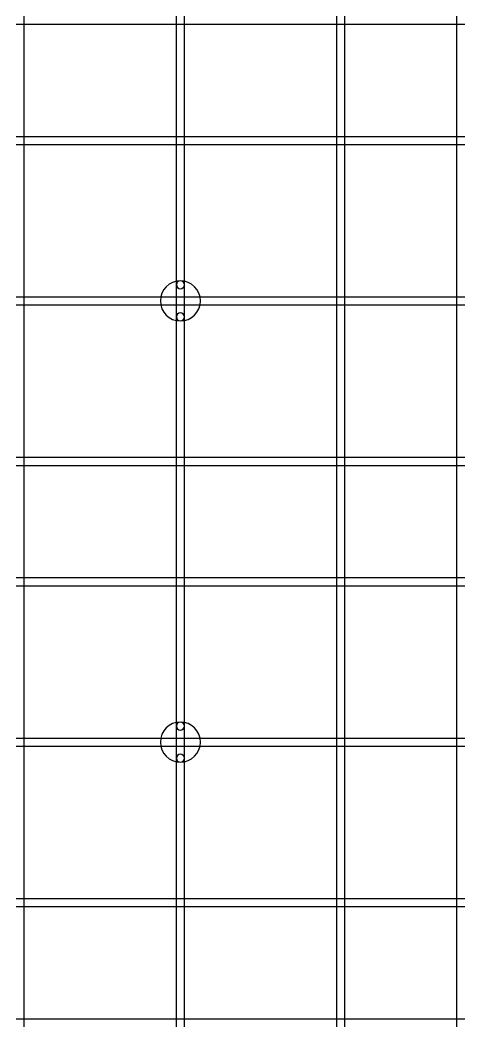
# Model space of a CAD drawing. Header units: millimetres. Extents: x 0 to 500, y 0 to 500.
# Drawn here: x 367.5 to 422.5, y 242.5 to 367.5 of the extents above; entities that cross this region are included whole.
import ezdxf

# ---------------------------------------------------------------- set-up
doc = ezdxf.new("R2010")
doc.units = ezdxf.units.MM
doc.layers.add('MDF_Model', color=7, linetype='CONTINUOUS')

msp = doc.modelspace()

# ---------------------------------------------------------------- linework, layer by layer
at = {"layer": 'MDF_Model'}
for p, q in [((368, 367, 1), (368, 368, 1)), ((368, 367, 1), (368, 368, 1)), ((387, 367, 1), (387, 368, 1)), ((387, 367, 1), (387, 368, 1)), ((388, 367, 1), (388, 368, 1)), ((388, 367, 1), (388, 368, 1)), ((407, 367, 1), (407, 368, 1)), ((407, 367, 1), (407, 368, 1)), ((408, 367, 1), (408, 368, 1)), ((408, 367, 1), (408, 368, 1)), ((422, 367, 1), (422, 368, 1)), ((422, 367, 1), (422, 368, 1)), ((367, 367, 1), (368, 367, 1)), ((367, 367, 1), (368, 367, 1)), ((368, 367, 1), (387, 367, 1)), ((368, 367), (387, 367)), ((368, 367, 1), (387, 367, 1)), ((368, 367), (368, 367, 1)), ((368, 367), (387, 367)), ((368, 353), (368, 367)), ((368, 353, 1), (368, 367, 1)), ((368, 367), (368, 367, 1)), ((368, 353), (368, 367)), ((368, 353, 1), (368, 367, 1)), ((387, 367, 1), (388, 367, 1)), ((387, 353, 1), (387, 367, 1)), ((387, 367, 1), (388, 367, 1)), ((387, 353, 1), (387, 367, 1)), ((387, 367), (387, 367, 1)), ((387, 353), (387, 367)), ((387, 367), (387, 367, 1)), ((387, 353), (387, 367)), ((388, 353, 1), (388, 367, 1)), ((388, 367, 1), (407, 367, 1)), ((388, 353, 1), (388, 367, 1)), ((388, 367), (388, 367, 1)), ((388, 353), (388, 367)), ((388, 367), (407, 367)), ((388, 367, 1), (407, 367, 1)), ((388, 367), (388, 367, 1)), ((388, 353), (388, 367)), ((388, 367), (407, 367)), ((407, 367, 1), (408, 367, 1)), ((407, 367), (407, 367, 1)), ((407, 353), (407, 367)), ((407, 353, 1), (407, 367, 1)), ((407, 367), (407, 367, 1)), ((407, 353), (407, 367)), ((407, 353, 1), (407, 367, 1)), ((407, 367, 1), (408, 367, 1)), ((408, 353, 1), (408, 367, 1)), ((408, 367, 1), (422, 367, 1)), ((408, 353, 1), (408, 367, 1)), ((408, 367), (408, 367, 1)), ((408, 353), (408, 367)), ((408, 367), (422, 367)), ((408, 367, 1), (422, 367, 1)), ((408, 367), (408, 367, 1)), ((408, 353), (408, 367)), ((408, 367), (422, 367)), ((422, 367, 1), (423, 367, 1)), ((422, 353, 1), (422, 367, 1)), ((422, 367, 1), (423, 367, 1)), ((422, 353, 1), (422, 367, 1)), ((422, 367), (422, 367, 1)), ((422, 353), (422, 367)), ((422, 367), (422, 367, 1)), ((422, 353), (422, 367)), ((367, 353, 1), (368, 353, 1)), ((367, 353, 1), (368, 353, 1)), ((368, 353, 1), (387, 353, 1)), ((368, 352, 1), (368, 353, 1)), ((368, 353), (387, 353)), ((368, 353, 1), (387, 353, 1)), ((368, 353), (368, 353, 1)), ((368, 352, 1), (368, 353, 1)), ((368, 353), (387, 353)), ((368, 353), (368, 353, 1)), ((387, 352, 1), (387, 353, 1)), ((387, 353, 1), (388, 353, 1)), ((387, 352, 1), (387, 353, 1)), ((387, 353, 1), (388, 353, 1)), ((387, 353), (387, 353, 1)), ((387, 353), (387, 353, 1)), ((388, 352, 1), (388, 353, 1)), ((388, 353, 1), (407, 353, 1)), ((388, 352, 1), (388, 353, 1)), ((388, 353), (388, 353, 1)), ((388, 353), (407, 353)), ((388, 353, 1), (407, 353, 1)), ((388, 353), (388, 353, 1)), ((388, 353), (407, 353)), ((407, 352, 1), (407, 353, 1)), ((407, 353), (407, 353, 1)), ((407, 352, 1), (407, 353, 1)), ((407, 353, 1), (408, 353, 1)), ((407, 353), (407, 353, 1)), ((407, 353, 1), (408, 353, 1)), ((408, 352, 1), (408, 353, 1)), ((408, 353, 1), (422, 353, 1)), ((408, 352, 1), (408, 353, 1)), ((408, 353), (408, 353, 1)), ((408, 353), (422, 353)), ((408, 353, 1), (422, 353, 1)), ((408, 353), (408, 353, 1)), ((408, 353), (422, 353)), ((422, 352, 1), (422, 353, 1)), ((422, 353, 1), (423, 353, 1)), ((422, 352, 1), (422, 353, 1)), ((422, 353, 1), (423, 353, 1)), ((422, 353), (422, 353, 1)), ((422, 353), (422, 353, 1)), ((367, 352, 1), (368, 352, 1)), ((367, 352, 1), (368, 352, 1)), ((368, 352), (387, 352)), ((368, 333), (368, 352)), ((368, 352), (387, 352)), ((368, 352, 1), (387, 352, 1)), ((368, 352), (368, 352, 1)), ((368, 352, 1), (387, 352, 1)), ((368, 333, 1), (368, 352, 1)), ((368, 352), (368, 352, 1)), ((368, 333), (368, 352)), ((368, 333, 1), (368, 352, 1)), ((387, 334.5, 1), (387, 352, 1)), ((387, 352, 1), (388, 352, 1)), ((387, 334.5, 1), (387, 352, 1)), ((387, 352), (387, 352, 1)), ((387, 334.5), (387, 352)), ((387, 352, 1), (388, 352, 1)), ((387, 334.5), (387, 352)), ((387, 352), (387, 352, 1)), ((388, 334.5, 1), (388, 352, 1)), ((388, 334.5, 1), (388, 352, 1)), ((388, 352), (388, 352, 1)), ((388, 334.5), (388, 352)), ((388, 334.5), (388, 352)), ((388, 352), (407, 352)), ((388, 352, 1), (407, 352, 1)), ((388, 352), (407, 352)), ((388, 352, 1), (407, 352, 1)), ((388, 352), (388, 352, 1)), ((407, 333), (407, 352)), ((407, 352), (407, 352, 1)), ((407, 333, 1), (407, 352, 1)), ((407, 352), (407, 352, 1)), ((407, 333), (407, 352)), ((407, 352, 1), (408, 352, 1)), ((407, 333, 1), (407, 352, 1)), ((407, 352, 1), (408, 352, 1)), ((408, 333, 1), (408, 352, 1)), ((408, 352, 1), (422, 352, 1)), ((408, 333, 1), (408, 352, 1)), ((408, 352), (408, 352, 1)), ((408, 333), (408, 352)), ((408, 352), (422, 352)), ((408, 352, 1), (422, 352, 1)), ((408, 352), (408, 352, 1)), ((408, 333), (408, 352)), ((408, 352), (422, 352)), ((422, 352, 1), (423, 352, 1)), ((422, 333, 1), (422, 352, 1)), ((422, 352, 1), (423, 352, 1)), ((422, 352), (422, 352, 1)), ((422, 333, 1), (422, 352, 1)), ((422, 352), (422, 352, 1)), ((422, 333), (422, 352)), ((422, 333), (422, 352)), ((387.5, 335, 3), (387.5, 335, 6)), ((387.5, 335, 3), (387.5, 335, 6)), ((387, 333, 1), (387, 334.5, 1)), ((387, 333, 1), (387, 334.5, 1)), ((387, 334.5), (387, 334.5, 1)), ((387, 333), (387, 334.5)), ((387, 334.5), (387, 334.5, 1)), ((387, 333), (387, 334.5)), ((388, 334.5, 1), (388, 334.5, 3)), ((388, 334.5, 1), (388, 334.5, 3)), ((388, 333, 1), (388, 334.5, 1)), ((388, 333, 1), (388, 334.5, 1)), ((388, 334.5), (388, 334.5, 1)), ((388, 333), (388, 334.5)), ((388, 334.5), (388, 334.5, 1)), ((388, 333), (388, 334.5)), ((367, 333, 1), (368, 333, 1)), ((367, 333, 1), (368, 333, 1)), ((368, 333, 1), (387, 333, 1)), ((368, 332, 1), (368, 333, 1)), ((368, 333), (387, 333)), ((368, 333), (387, 333)), ((368, 333, 1), (387, 333, 1)), ((368, 333), (368, 333, 1)), ((368, 332, 1), (368, 333, 1)), ((368, 333), (368, 333, 1)), ((387, 333, 1), (388, 333, 1)), ((387, 332, 1), (387, 333, 1)), ((387, 333, 1), (388, 333, 1)), ((387, 333), (387, 333, 1)), ((387, 332, 1), (387, 333, 1)), ((387, 333), (387, 333, 1)), ((388, 332, 1), (388, 333, 1)), ((388, 333), (388, 333, 1)), ((388, 333, 1), (407, 333, 1)), ((388, 332, 1), (388, 333, 1)), ((388, 333), (407, 333)), ((388, 333), (407, 333)), ((388, 333, 1), (407, 333, 1)), ((388, 333), (388, 333, 1)), ((390, 332.5, 3), (390, 332.5, 6)), ((390, 332.5, 3), (390, 332.5, 6)), ((407, 332, 1), (407, 333, 1)), ((407, 333), (407, 333, 1)), ((407, 332, 1), (407, 333, 1)), ((407, 333, 1), (408, 333, 1)), ((407, 333), (407, 333, 1)), ((407, 333, 1), (408, 333, 1)), ((408, 332, 1), (408, 333, 1)), ((408, 333, 1), (422, 333, 1)), ((408, 332, 1), (408, 333, 1)), ((408, 333), (408, 333, 1)), ((408, 333), (422, 333)), ((408, 333, 1), (422, 333, 1)), ((408, 333), (408, 333, 1)), ((408, 333), (422, 333)), ((422, 332, 1), (422, 333, 1)), ((422, 333, 1), (423, 333, 1)), ((422, 332, 1), (422, 333, 1)), ((422, 333, 1), (423, 333, 1)), ((422, 333), (422, 333, 1)), ((422, 333), (422, 333, 1)), ((367, 332, 1), (368, 332, 1)), ((367, 332, 1), (368, 332, 1)), ((368, 313), (368, 332)), ((368, 332), (387, 332)), ((368, 332), (387, 332)), ((368, 332, 1), (387, 332, 1)), ((368, 332), (368, 332, 1)), ((368, 332, 1), (387, 332, 1)), ((368, 313, 1), (368, 332, 1)), ((368, 332), (368, 332, 1)), ((368, 313), (368, 332)), ((368, 313, 1), (368, 332, 1)), ((387, 330.5, 1), (387, 332, 1)), ((387, 332, 1), (388, 332, 1)), ((387, 330.5, 1), (387, 332, 1)), ((387, 332), (387, 332, 1)), ((387, 330.5), (387, 332)), ((387, 332, 1), (388, 332, 1)), ((387, 330.5), (387, 332)), ((387, 332), (387, 332, 1)), ((388, 330.5, 1), (388, 332, 1)), ((388, 330.5, 1), (388, 332, 1)), ((388, 332), (388, 332, 1)), ((388, 330.5), (388, 332)), ((388, 330.5), (388, 332)), ((388, 332), (407, 332)), ((388, 332, 1), (407, 332, 1)), ((388, 332), (407, 332)), ((388, 332, 1), (407, 332, 1)), ((388, 332), (388, 332, 1)), ((407, 313), (407, 332)), ((407, 332), (407, 332, 1)), ((407, 313, 1), (407, 332, 1)), ((407, 332), (407, 332, 1)), ((407, 313), (407, 332)), ((407, 332, 1), (408, 332, 1)), ((407, 313, 1), (407, 332, 1)), ((407, 332, 1), (408, 332, 1)), ((408, 313, 1), (408, 332, 1)), ((408, 332, 1), (422, 332, 1)), ((408, 313, 1), (408, 332, 1)), ((408, 332), (408, 332, 1)), ((408, 313), (408, 332)), ((408, 332), (422, 332)), ((408, 332, 1), (422, 332, 1)), ((408, 332), (408, 332, 1)), ((408, 313), (408, 332)), ((408, 332), (422, 332)), ((422, 332, 1), (423, 332, 1)), ((422, 313, 1), (422, 332, 1)), ((422, 332, 1), (423, 332, 1)), ((422, 332), (422, 332, 1)), ((422, 313, 1), (422, 332, 1)), ((422, 332), (422, 332, 1)), ((422, 313), (422, 332)), ((422, 313), (422, 332)), ((387, 313, 1), (387, 330.5, 1)), ((387, 313, 1), (387, 330.5, 1)), ((387, 330.5), (387, 330.5, 1)), ((387, 313), (387, 330.5)), ((387, 330.5), (387, 330.5, 1)), ((387, 313), (387, 330.5)), ((387.5, 330, 3), (387.5, 330, 6)), ((387.5, 330, 3), (387.5, 330, 6)), ((388, 330.5, 1), (388, 330.5, 3)), ((388, 330.5, 1), (388, 330.5, 3)), ((388, 313, 1), (388, 330.5, 1)), ((388, 313, 1), (388, 330.5, 1)), ((388, 330.5), (388, 330.5, 1)), ((388, 313), (388, 330.5)), ((388, 330.5), (388, 330.5, 1)), ((388, 313), (388, 330.5)), ((367, 313, 1), (368, 313, 1)), ((367, 313, 1), (368, 313, 1)), ((368, 313), (387, 313)), ((368, 313), (387, 313)), ((368, 313, 1), (387, 313, 1)), ((368, 313), (368, 313, 1)), ((368, 313, 1), (387, 313, 1)), ((368, 312, 1), (368, 313, 1)), ((368, 313), (368, 313, 1)), ((368, 312, 1), (368, 313, 1)), ((387, 313, 1), (388, 313, 1)), ((387, 313), (387, 313, 1)), ((387, 312, 1), (387, 313, 1)), ((387, 313, 1), (388, 313, 1)), ((387, 313), (387, 313, 1)), ((387, 312, 1), (387, 313, 1)), ((388, 313), (388, 313, 1)), ((388, 312, 1), (388, 313, 1)), ((388, 313), (407, 313)), ((388, 313), (407, 313)), ((388, 313, 1), (407, 313, 1)), ((388, 313), (388, 313, 1)), ((388, 313, 1), (407, 313, 1)), ((388, 312, 1), (388, 313, 1)), ((407, 313), (407, 313, 1)), ((407, 312, 1), (407, 313, 1)), ((407, 313), (407, 313, 1)), ((407, 312, 1), (407, 313, 1)), ((407, 313, 1), (408, 313, 1)), ((407, 313, 1), (408, 313, 1)), ((408, 312, 1), (408, 313, 1)), ((408, 313, 1), (422, 313, 1)), ((408, 312, 1), (408, 313, 1)), ((408, 313), (408, 313, 1)), ((408, 313), (422, 313)), ((408, 313, 1), (422, 313, 1)), ((408, 313), (408, 313, 1)), ((408, 313), (422, 313)), ((422, 312, 1), (422, 313, 1)), ((422, 313, 1), (423, 313, 1)), ((422, 312, 1), (422, 313, 1)), ((422, 313, 1), (423, 313, 1)), ((422, 313), (422, 313, 1)), ((422, 313), (422, 313, 1)), ((367, 312, 1), (368, 312, 1)), ((367, 312, 1), (368, 312, 1)), ((368, 312, 1), (387, 312, 1)), ((368, 312), (387, 312)), ((368, 312, 1), (387, 312, 1)), ((368, 312), (368, 312, 1)), ((368, 298), (368, 312)), ((368, 312), (387, 312)), ((368, 298, 1), (368, 312, 1)), ((368, 312), (368, 312, 1)), ((368, 298), (368, 312)), ((368, 298, 1), (368, 312, 1)), ((387, 312, 1), (388, 312, 1)), ((387, 298, 1), (387, 312, 1)), ((387, 312, 1), (388, 312, 1)), ((387, 298, 1), (387, 312, 1)), ((387, 312), (387, 312, 1)), ((387, 298), (387, 312)), ((387, 312), (387, 312, 1)), ((387, 298), (387, 312)), ((388, 298, 1), (388, 312, 1)), ((388, 312, 1), (407, 312, 1)), ((388, 298, 1), (388, 312, 1)), ((388, 312), (388, 312, 1)), ((388, 298), (388, 312)), ((388, 312), (407, 312)), ((388, 312, 1), (407, 312, 1)), ((388, 312), (388, 312, 1)), ((388, 298), (388, 312)), ((388, 312), (407, 312)), ((407, 312, 1), (408, 312, 1)), ((407, 312), (407, 312, 1)), ((407, 298), (407, 312)), ((407, 298, 1), (407, 312, 1)), ((407, 312), (407, 312, 1)), ((407, 298), (407, 312)), ((407, 298, 1), (407, 312, 1)), ((407, 312, 1), (408, 312, 1)), ((408, 298, 1), (408, 312, 1)), ((408, 312, 1), (422, 312, 1)), ((408, 298, 1), (408, 312, 1)), ((408, 312), (408, 312, 1)), ((408, 298), (408, 312)), ((408, 312), (422, 312)), ((408, 312, 1), (422, 312, 1)), ((408, 312), (408, 312, 1)), ((408, 298), (408, 312)), ((408, 312), (422, 312)), ((422, 312, 1), (423, 312, 1)), ((422, 298, 1), (422, 312, 1)), ((422, 312, 1), (423, 312, 1)), ((422, 298, 1), (422, 312, 1)), ((422, 312), (422, 312, 1)), ((422, 298), (422, 312)), ((422, 312), (422, 312, 1)), ((422, 298), (422, 312)), ((367, 298, 1), (368, 298, 1)), ((367, 298, 1), (368, 298, 1)), ((368, 298, 1), (387, 298, 1)), ((368, 297, 1), (368, 298, 1)), ((368, 298), (387, 298)), ((368, 298, 1), (387, 298, 1)), ((368, 298), (368, 298, 1)), ((368, 297, 1), (368, 298, 1)), ((368, 298), (387, 298)), ((368, 298), (368, 298, 1)), ((387, 297, 1), (387, 298, 1)), ((387, 298, 1), (388, 298, 1)), ((387, 297, 1), (387, 298, 1)), ((387, 298, 1), (388, 298, 1)), ((387, 298), (387, 298, 1)), ((387, 298), (387, 298, 1)), ((388, 297, 1), (388, 298, 1)), ((388, 298, 1), (407, 298, 1)), ((388, 297, 1), (388, 298, 1)), ((388, 298), (388, 298, 1)), ((388, 298), (407, 298)), ((388, 298, 1), (407, 298, 1)), ((388, 298), (388, 298, 1)), ((388, 298), (407, 298)), ((407, 297, 1), (407, 298, 1)), ((407, 298), (407, 298, 1)), ((407, 297, 1), (407, 298, 1)), ((407, 298, 1), (408, 298, 1)), ((407, 298), (407, 298, 1)), ((407, 298, 1), (408, 298, 1)), ((408, 297, 1), (408, 298, 1)), ((408, 298, 1), (422, 298, 1)), ((408, 297, 1), (408, 298, 1)), ((408, 298), (408, 298, 1)), ((408, 298), (422, 298)), ((408, 298, 1), (422, 298, 1)), ((408, 298), (408, 298, 1)), ((408, 298), (422, 298)), ((422, 297, 1), (422, 298, 1)), ((422, 298, 1), (423, 298, 1)), ((422, 297, 1), (422, 298, 1)), ((422, 298, 1), (423, 298, 1)), ((422, 298), (422, 298, 1)), ((422, 298), (422, 298, 1)), ((367, 297, 1), (368, 297, 1)), ((367, 297, 1), (368, 297, 1)), ((368, 278), (368, 297)), ((368, 297), (387, 297)), ((368, 297), (387, 297)), ((368, 297, 1), (387, 297, 1)), ((368, 297), (368, 297, 1)), ((368, 297, 1), (387, 297, 1)), ((368, 278, 1), (368, 297, 1)), ((368, 297), (368, 297, 1)), ((368, 278), (368, 297)), ((368, 278, 1), (368, 297, 1)), ((387, 279.5, 1), (387, 297, 1)), ((387, 297, 1), (388, 297, 1)), ((387, 279.5, 1), (387, 297, 1)), ((387, 297), (387, 297, 1)), ((387, 279.5), (387, 297)), ((387, 297, 1), (388, 297, 1)), ((387, 279.5), (387, 297)), ((387, 297), (387, 297, 1)), ((388, 279.5, 1), (388, 297, 1)), ((388, 279.5, 1), (388, 297, 1)), ((388, 297), (388, 297, 1)), ((388, 279.5), (388, 297)), ((388, 279.5), (388, 297)), ((388, 297), (407, 297)), ((388, 297, 1), (407, 297, 1)), ((388, 297), (407, 297)), ((388, 297, 1), (407, 297, 1)), ((388, 297), (388, 297, 1)), ((407, 278), (407, 297)), ((407, 297), (407, 297, 1)), ((407, 278, 1), (407, 297, 1)), ((407, 297), (407, 297, 1)), ((407, 278), (407, 297)), ((407, 297, 1), (408, 297, 1)), ((407, 278, 1), (407, 297, 1)), ((407, 297, 1), (408, 297, 1)), ((408, 278, 1), (408, 297, 1)), ((408, 297, 1), (422, 297, 1)), ((408, 278, 1), (408, 297, 1)), ((408, 297), (408, 297, 1)), ((408, 278), (408, 297)), ((408, 297), (422, 297)), ((408, 297, 1), (422, 297, 1)), ((408, 297), (408, 297, 1)), ((408, 278), (408, 297)), ((408, 297), (422, 297)), ((422, 297, 1), (423, 297, 1)), ((422, 278, 1), (422, 297, 1)), ((422, 297, 1), (423, 297, 1)), ((422, 297), (422, 297, 1)), ((422, 278, 1), (422, 297, 1)), ((422, 297), (422, 297, 1)), ((422, 278), (422, 297)), ((422, 278), (422, 297)), ((387.5, 280, 3), (387.5, 280, 6)), ((387.5, 280, 3), (387.5, 280, 6)), ((387, 278, 1), (387, 279.5, 1)), ((387, 278, 1), (387, 279.5, 1)), ((387, 279.5), (387, 279.5, 1)), ((387, 278), (387, 279.5)), ((387, 279.5), (387, 279.5, 1)), ((387, 278), (387, 279.5)), ((388, 279.5, 1), (388, 279.5, 3)), ((388, 279.5, 1), (388, 279.5, 3)), ((388, 278, 1), (388, 279.5, 1)), ((388, 278, 1), (388, 279.5, 1)), ((388, 279.5), (388, 279.5, 1)), ((388, 278), (388, 279.5)), ((388, 279.5), (388, 279.5, 1)), ((388, 278), (388, 279.5)), ((367, 278, 1), (368, 278, 1)), ((367, 278, 1), (368, 278, 1)), ((368, 278, 1), (387, 278, 1)), ((368, 277, 1), (368, 278, 1)), ((368, 278), (387, 278)), ((368, 278), (387, 278)), ((368, 278, 1), (387, 278, 1)), ((368, 278), (368, 278, 1)), ((368, 277, 1), (368, 278, 1)), ((368, 278), (368, 278, 1)), ((387, 278, 1), (388, 278, 1)), ((387, 277, 1), (387, 278, 1)), ((387, 278, 1), (388, 278, 1)), ((387, 278), (387, 278, 1)), ((387, 277, 1), (387, 278, 1)), ((387, 278), (387, 278, 1)), ((388, 277, 1), (388, 278, 1)), ((388, 278), (388, 278, 1)), ((388, 278, 1), (407, 278, 1)), ((388, 277, 1), (388, 278, 1)), ((388, 278), (407, 278)), ((388, 278), (407, 278)), ((388, 278, 1), (407, 278, 1)), ((388, 278), (388, 278, 1)), ((390, 277.5, 3), (390, 277.5, 6)), ((390, 277.5, 3), (390, 277.5, 6)), ((407, 277, 1), (407, 278, 1)), ((407, 278), (407, 278, 1)), ((407, 277, 1), (407, 278, 1)), ((407, 278, 1), (408, 278, 1)), ((407, 278), (407, 278, 1)), ((407, 278, 1), (408, 278, 1)), ((408, 277, 1), (408, 278, 1)), ((408, 278, 1), (422, 278, 1)), ((408, 277, 1), (408, 278, 1)), ((408, 278), (408, 278, 1)), ((408, 278), (422, 278)), ((408, 278, 1), (422, 278, 1)), ((408, 278), (408, 278, 1)), ((408, 278), (422, 278)), ((422, 277, 1), (422, 278, 1)), ((422, 278, 1), (423, 278, 1)), ((422, 277, 1), (422, 278, 1)), ((422, 278, 1), (423, 278, 1)), ((422, 278), (422, 278, 1)), ((422, 278), (422, 278, 1)), ((367, 277, 1), (368, 277, 1)), ((367, 277, 1), (368, 277, 1)), ((368, 258), (368, 277)), ((368, 277), (387, 277)), ((368, 277), (387, 277)), ((368, 277, 1), (387, 277, 1)), ((368, 277), (368, 277, 1)), ((368, 277, 1), (387, 277, 1)), ((368, 258, 1), (368, 277, 1)), ((368, 277), (368, 277, 1)), ((368, 258), (368, 277)), ((368, 258, 1), (368, 277, 1)), ((387, 275.5, 1), (387, 277, 1)), ((387, 277, 1), (388, 277, 1)), ((387, 275.5, 1), (387, 277, 1)), ((387, 277), (387, 277, 1)), ((387, 275.5), (387, 277)), ((387, 277, 1), (388, 277, 1)), ((387, 275.5), (387, 277)), ((387, 277), (387, 277, 1)), ((388, 275.5, 1), (388, 277, 1)), ((388, 275.5, 1), (388, 277, 1)), ((388, 277), (388, 277, 1)), ((388, 275.5), (388, 277)), ((388, 275.5), (388, 277)), ((388, 277), (407, 277)), ((388, 277, 1), (407, 277, 1)), ((388, 277), (407, 277)), ((388, 277, 1), (407, 277, 1)), ((388, 277), (388, 277, 1)), ((407, 258), (407, 277)), ((407, 277), (407, 277, 1)), ((407, 258, 1), (407, 277, 1)), ((407, 277), (407, 277, 1)), ((407, 258), (407, 277)), ((407, 277, 1), (408, 277, 1)), ((407, 258, 1), (407, 277, 1)), ((407, 277, 1), (408, 277, 1)), ((408, 258, 1), (408, 277, 1)), ((408, 277, 1), (422, 277, 1)), ((408, 258, 1), (408, 277, 1)), ((408, 277), (408, 277, 1)), ((408, 258), (408, 277)), ((408, 277), (422, 277)), ((408, 277, 1), (422, 277, 1)), ((408, 277), (408, 277, 1)), ((408, 258), (408, 277)), ((408, 277), (422, 277)), ((422, 277, 1), (423, 277, 1)), ((422, 258, 1), (422, 277, 1)), ((422, 277, 1), (423, 277, 1)), ((422, 277), (422, 277, 1)), ((422, 258, 1), (422, 277, 1)), ((422, 277), (422, 277, 1)), ((422, 258), (422, 277)), ((422, 258), (422, 277)), ((387, 258, 1), (387, 275.5, 1)), ((387, 258, 1), (387, 275.5, 1)), ((387, 275.5), (387, 275.5, 1)), ((387, 258), (387, 275.5)), ((387, 275.5), (387, 275.5, 1)), ((387, 258), (387, 275.5)), ((387.5, 275, 3), (387.5, 275, 6)), ((387.5, 275, 3), (387.5, 275, 6)), ((388, 275.5, 1), (388, 275.5, 3)), ((388, 275.5, 1), (388, 275.5, 3)), ((388, 258, 1), (388, 275.5, 1)), ((388, 258, 1), (388, 275.5, 1)), ((388, 275.5), (388, 275.5, 1)), ((388, 258), (388, 275.5)), ((388, 275.5), (388, 275.5, 1)), ((388, 258), (388, 275.5)), ((367, 258, 1), (368, 258, 1)), ((367, 258, 1), (368, 258, 1)), ((368, 258), (387, 258)), ((368, 258), (387, 258)), ((368, 258, 1), (387, 258, 1)), ((368, 258), (368, 258, 1)), ((368, 258, 1), (387, 258, 1)), ((368, 257, 1), (368, 258, 1)), ((368, 258), (368, 258, 1)), ((368, 257, 1), (368, 258, 1)), ((387, 258, 1), (388, 258, 1)), ((387, 258), (387, 258, 1)), ((387, 257, 1), (387, 258, 1)), ((387, 258, 1), (388, 258, 1)), ((387, 258), (387, 258, 1)), ((387, 257, 1), (387, 258, 1)), ((388, 258), (388, 258, 1)), ((388, 257, 1), (388, 258, 1)), ((388, 258), (407, 258)), ((388, 258), (407, 258)), ((388, 258, 1), (407, 258, 1)), ((388, 258), (388, 258, 1)), ((388, 258, 1), (407, 258, 1)), ((388, 257, 1), (388, 258, 1)), ((407, 258), (407, 258, 1)), ((407, 257, 1), (407, 258, 1)), ((407, 258), (407, 258, 1)), ((407, 257, 1), (407, 258, 1)), ((407, 258, 1), (408, 258, 1)), ((407, 258, 1), (408, 258, 1)), ((408, 257, 1), (408, 258, 1)), ((408, 258, 1), (422, 258, 1)), ((408, 257, 1), (408, 258, 1)), ((408, 258), (408, 258, 1)), ((408, 258), (422, 258)), ((408, 258, 1), (422, 258, 1)), ((408, 258), (408, 258, 1)), ((408, 258), (422, 258)), ((422, 257, 1), (422, 258, 1)), ((422, 258, 1), (423, 258, 1)), ((422, 257, 1), (422, 258, 1)), ((422, 258, 1), (423, 258, 1)), ((422, 258), (422, 258, 1)), ((422, 258), (422, 258, 1)), ((367, 257, 1), (368, 257, 1)), ((367, 257, 1), (368, 257, 1)), ((368, 257, 1), (387, 257, 1)), ((368, 257), (387, 257)), ((368, 257, 1), (387, 257, 1)), ((368, 257), (368, 257, 1)), ((368, 243), (368, 257)), ((368, 257), (387, 257)), ((368, 243, 1), (368, 257, 1)), ((368, 257), (368, 257, 1)), ((368, 243), (368, 257)), ((368, 243, 1), (368, 257, 1)), ((387, 257, 1), (388, 257, 1)), ((387, 243, 1), (387, 257, 1)), ((387, 257, 1), (388, 257, 1)), ((387, 243, 1), (387, 257, 1)), ((387, 257), (387, 257, 1)), ((387, 243), (387, 257)), ((387, 257), (387, 257, 1)), ((387, 243), (387, 257)), ((388, 243, 1), (388, 257, 1)), ((388, 257, 1), (407, 257, 1)), ((388, 243, 1), (388, 257, 1)), ((388, 257), (388, 257, 1)), ((388, 243), (388, 257)), ((388, 257), (407, 257)), ((388, 257, 1), (407, 257, 1)), ((388, 257), (388, 257, 1)), ((388, 243), (388, 257)), ((388, 257), (407, 257)), ((407, 257, 1), (408, 257, 1)), ((407, 257), (407, 257, 1)), ((407, 243), (407, 257)), ((407, 243, 1), (407, 257, 1)), ((407, 257), (407, 257, 1)), ((407, 243), (407, 257)), ((407, 243, 1), (407, 257, 1)), ((407, 257, 1), (408, 257, 1)), ((408, 243, 1), (408, 257, 1)), ((408, 257, 1), (422, 257, 1)), ((408, 243, 1), (408, 257, 1)), ((408, 257), (408, 257, 1)), ((408, 243), (408, 257)), ((408, 257), (422, 257)), ((408, 257, 1), (422, 257, 1)), ((408, 257), (408, 257, 1)), ((408, 243), (408, 257)), ((408, 257), (422, 257)), ((422, 257, 1), (423, 257, 1)), ((422, 243, 1), (422, 257, 1)), ((422, 257, 1), (423, 257, 1)), ((422, 243, 1), (422, 257, 1)), ((422, 257), (422, 257, 1)), ((422, 243), (422, 257)), ((422, 257), (422, 257, 1)), ((422, 243), (422, 257)), ((367, 243, 1), (368, 243, 1)), ((367, 243, 1), (368, 243, 1)), ((368, 243, 1), (387, 243, 1)), ((368, 242, 1), (368, 243, 1)), ((368, 243), (387, 243)), ((368, 243, 1), (387, 243, 1)), ((368, 243), (368, 243, 1)), ((368, 242, 1), (368, 243, 1)), ((368, 243), (387, 243)), ((368, 243), (368, 243, 1)), ((387, 242, 1), (387, 243, 1)), ((387, 243, 1), (388, 243, 1)), ((387, 242, 1), (387, 243, 1)), ((387, 243, 1), (388, 243, 1)), ((387, 243), (387, 243, 1)), ((387, 243), (387, 243, 1)), ((388, 242, 1), (388, 243, 1)), ((388, 243, 1), (407, 243, 1)), ((388, 242, 1), (388, 243, 1)), ((388, 243), (388, 243, 1)), ((388, 243), (407, 243)), ((388, 243, 1), (407, 243, 1)), ((388, 243), (388, 243, 1)), ((388, 243), (407, 243)), ((407, 242, 1), (407, 243, 1)), ((407, 243), (407, 243, 1)), ((407, 242, 1), (407, 243, 1)), ((407, 243, 1), (408, 243, 1)), ((407, 243), (407, 243, 1)), ((407, 243, 1), (408, 243, 1)), ((408, 242, 1), (408, 243, 1)), ((408, 243, 1), (422, 243, 1)), ((408, 242, 1), (408, 243, 1)), ((408, 243), (408, 243, 1)), ((408, 243), (422, 243)), ((408, 243, 1), (422, 243, 1)), ((408, 243), (408, 243, 1)), ((408, 243), (422, 243)), ((422, 242, 1), (422, 243, 1)), ((422, 243, 1), (423, 243, 1)), ((422, 242, 1), (422, 243, 1)), ((422, 243, 1), (423, 243, 1)), ((422, 243), (422, 243, 1)), ((422, 243), (422, 243, 1))]:
    msp.add_line(p, q, dxfattribs=at)
for centre, radius, start, end in [((387.5, 332.5, 6), 2.5, 90, -90), ((387.5, 332.5, 3), 2.5, 90, -90), ((387.5, 332.5, 6), 2.5, 90, -90), ((387.5, 332.5, 3), 2.5, 90, -90), ((387.5, 334.5, 3), 0.5, 90, 0), ((387.5, 334.5, 1), 0.5, 0, 180), ((387.5, 334.5, 3), 0.5, 90, 0), ((387.5, 334.5, 1), 0.5, 0, 180), ((387.5, 332.5, 6), 2.5, 0, 90), ((387.5, 332.5, 6), 2.5, 0, 90), ((387.5, 332.5, 3), 2.5, 0, 90), ((387.5, 332.5, 3), 2.5, 0, 90), ((387.5, 334.5, 3), 0.5, 0, 90), ((387.5, 334.5, 3), 0.5, 0, 90), ((387.5, 334.5, 1), 0.5, 180, 0), ((387.5, 334.5, 1), 0.5, 180, 0), ((387.5, 332.5, 6), 2.5, -90, 0), ((387.5, 332.5, 3), 2.5, -90, 0), ((387.5, 332.5, 6), 2.5, -90, 0), ((387.5, 332.5, 3), 2.5, -90, 0), ((387.5, 330.5, 3), 0.5, 0, -90), ((387.5, 330.5, 1), 0.5, 0, 180), ((387.5, 330.5, 3), 0.5, 0, -90), ((387.5, 330.5, 1), 0.5, 0, 180), ((387.5, 330.5, 1), 0.5, 180, 0), ((387.5, 330.5, 1), 0.5, 180, 0), ((387.5, 330.5, 3), 0.5, -90, 0), ((387.5, 330.5, 3), 0.5, -90, 0), ((387.5, 277.5, 6), 2.5, 90, -90), ((387.5, 277.5, 3), 2.5, 90, -90), ((387.5, 277.5, 6), 2.5, 90, -90), ((387.5, 277.5, 3), 2.5, 90, -90), ((387.5, 279.5, 3), 0.5, 90, 0), ((387.5, 279.5, 1), 0.5, 0, 180), ((387.5, 279.5, 3), 0.5, 90, 0), ((387.5, 279.5, 1), 0.5, 0, 180), ((387.5, 277.5, 6), 2.5, 0, 90), ((387.5, 277.5, 6), 2.5, 0, 90), ((387.5, 277.5, 3), 2.5, 0, 90), ((387.5, 277.5, 3), 2.5, 0, 90), ((387.5, 279.5, 3), 0.5, 0, 90), ((387.5, 279.5, 3), 0.5, 0, 90), ((387.5, 279.5, 1), 0.5, 180, 0), ((387.5, 279.5, 1), 0.5, 180, 0), ((387.5, 277.5, 6), 2.5, -90, 0), ((387.5, 277.5, 3), 2.5, -90, 0), ((387.5, 277.5, 6), 2.5, -90, 0), ((387.5, 277.5, 3), 2.5, -90, 0), ((387.5, 275.5, 3), 0.5, 0, -90), ((387.5, 275.5, 1), 0.5, 0, 180), ((387.5, 275.5, 3), 0.5, 0, -90), ((387.5, 275.5, 1), 0.5, 0, 180), ((387.5, 275.5, 1), 0.5, 180, 0), ((387.5, 275.5, 1), 0.5, 180, 0), ((387.5, 275.5, 3), 0.5, -90, 0), ((387.5, 275.5, 3), 0.5, -90, 0)]:
    msp.add_arc(centre, radius, start, end, dxfattribs=at)

doc.saveas('drawing.dxf')
